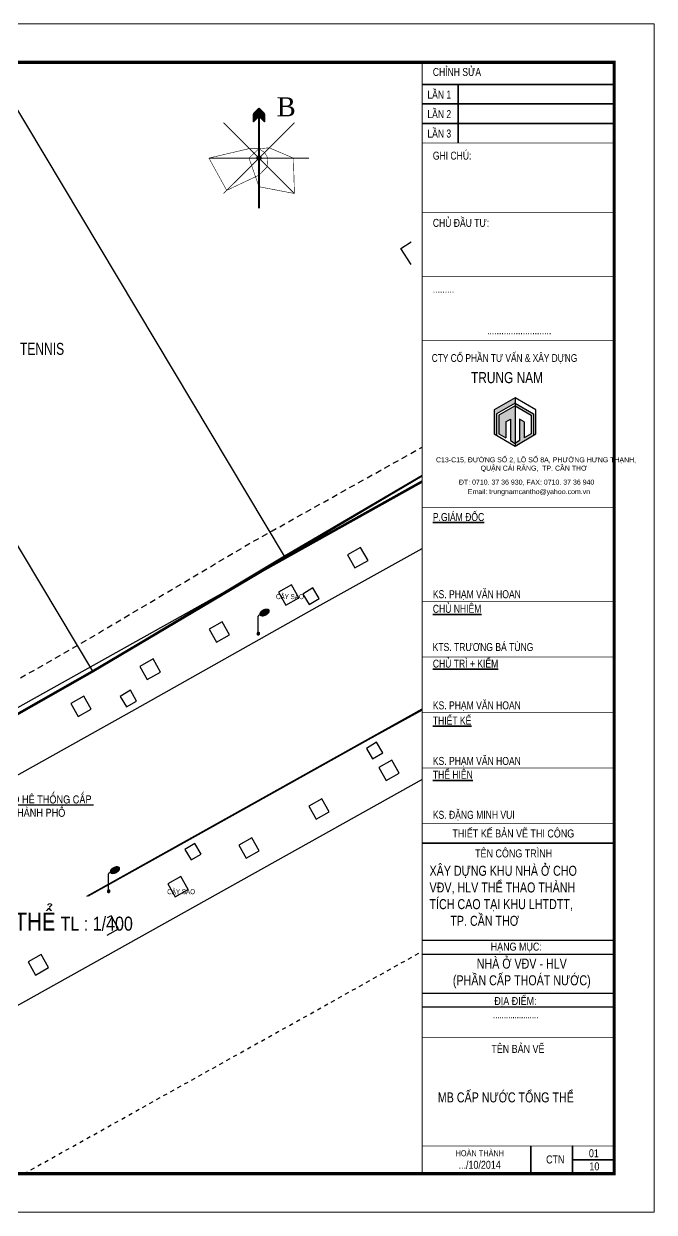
# Model space of a CAD drawing. Header units: millimetres. Extents: x -341 to 79, y 65 to 137.
# Drawn here: x -314.97 to -299.22, y 107.61 to 137.31 of the extents above; entities that cross this region are included whole.
import ezdxf

# ---------------------------------------------------------------- set-up
doc = ezdxf.new("R2010")
doc.units = ezdxf.units.MM
doc.header["$LTSCALE"] = 0.3
doc.header["$MEASUREMENT"] = 0
doc.linetypes.add('DASHDOTX2', pattern=[2, 1, -0.5, 0, -0.5])
doc.linetypes.add('DASHED2', pattern=[0.375, 0.25, -0.125])
doc.layers.get('0').update_dxf_attribs({"linetype": 'CONTINUOUS', "lineweight": 13})
doc.layers.get('DEFPOINTS').update_dxf_attribs({"linetype": 'CONTINUOUS', "lineweight": 13})
for name, color, linetype in [('HATCH1', 8, 'CONTINUOUS'), ('KT', 8, 'CONTINUOUS'), ('Ky hieu', 7, 'CONTINUOUS'), ('LAYER 1', 1, 'CONTINUOUS'), ('LAYER 7', 7, 'CONTINUOUS'), ('LAYER1', 1, 'CONTINUOUS'), ('LAYER4', 114, 'CONTINUOUS'), ('LAYER5', 5, 'CONTINUOUS'), ('LAYER7', 7, 'CONTINUOUS'), ('THAY', 4, 'CONTINUOUS'), ('VB', 94, 'CONTINUOUS')]:
    doc.layers.add(name, color=color, linetype=linetype)
doc.styles.add('AVO', font='VAVON.TTF')
doc.styles.add('DIM', font='VAVON.TTF')
doc.styles.add('HELVE-KT', font='VHELVCN.TTF')
doc.styles.add('VNI - HELVE', font='VBOOKMN.TTF', dxfattribs={"width": 0.8})
doc.linetypes.add('FENCELINE2', pattern='A,0.25,-0.1,[132,ltypeshp.shx,S=0.1,R=0,X=-0.1,Y=0],-0.1,1', length=1.45)

# ---------------------------------------------------------------- blocks, each defined once
blk = doc.blocks.new('Cot den')
at = {"layer": 'Ky hieu', "color": 5, "linetype": 'Continuous'}
for p, q in [((474186.05, 1112245.17), (474186.13, 1112245.23)), ((474186.13, 1112245.23), (474186.19, 1112245.25)), ((474185.96, 1112245.03), (474185.99, 1112245.09)), ((474185.96, 1112242.67), (474185.96, 1112245.03)), ((474185.99, 1112245.09), (474186.05, 1112245.17))]:
    blk.add_line(p, q, dxfattribs=at)
mesh = blk.add_polyface(dxfattribs=at)
corners = [(474186.29, 1112245.16), (474186.24, 1112245.2), (474186.32, 1112245.15), (474186.22, 1112245.22), (474186.39, 1112245.12), (474186.2, 1112245.25), (474186.43, 1112245.12), (474186.19, 1112245.29), (474186.49, 1112245.1), (474186.18, 1112245.32), (474186.53, 1112245.11), (474186.19, 1112245.36), (474186.6, 1112245.11), (474186.19, 1112245.39), (474186.63, 1112245.11), (474186.2, 1112245.43), (474186.71, 1112245.12), (474186.22, 1112245.48), (474186.77, 1112245.14), (474186.25, 1112245.53), (474186.84, 1112245.16), (474186.27, 1112245.57), (474186.9, 1112245.18), (474186.31, 1112245.62), (474186.97, 1112245.21), (474186.34, 1112245.65), (474187.02, 1112245.24), (474186.4, 1112245.7), (474187.09, 1112245.27), (474186.43, 1112245.73), (474187.12, 1112245.3), (474186.5, 1112245.78), (474187.2, 1112245.35), (474186.54, 1112245.8), (474187.23, 1112245.38), (474186.61, 1112245.84), (474187.28, 1112245.42), (474186.66, 1112245.87), (474187.31, 1112245.46), (474186.73, 1112245.9), (474187.35, 1112245.51), (474186.79, 1112245.92), (474187.38, 1112245.55), (474186.85, 1112245.94), (474187.4, 1112245.6), (474186.92, 1112245.96), (474187.42, 1112245.64), (474186.99, 1112245.97), (474187.44, 1112245.69), (474187.03, 1112245.97), (474187.44, 1112245.72), (474187.1, 1112245.97), (474187.44, 1112245.76), (474187.13, 1112245.97), (474187.43, 1112245.79), (474187.42, 1112245.82), (474187.2, 1112245.96), (474187.42, 1112245.82), (474187.4, 1112245.85), (474187.24, 1112245.96), (474187.38, 1112245.88), (474187.3, 1112245.93), (474187.33, 1112245.92)]
mesh.append_faces([[corners[k] for k in face] for face in [(0, 0, 2, 1), (1, 2, 4, 3), (3, 4, 6, 5), (5, 6, 8, 7), (7, 8, 10, 9), (9, 10, 12, 11), (11, 12, 14, 13), (13, 14, 16, 15), (15, 16, 18, 17), (17, 18, 20, 19), (19, 20, 22, 21), (21, 22, 24, 23), (23, 24, 26, 25), (25, 26, 28, 27), (27, 28, 30, 29), (29, 30, 32, 31), (31, 32, 34, 33), (33, 34, 36, 35), (35, 36, 38, 37), (37, 38, 40, 39), (39, 40, 42, 41), (41, 42, 44, 43), (43, 44, 46, 45), (45, 46, 48, 47), (47, 48, 50, 49), (49, 50, 52, 51), (51, 52, 54, 53), (53, 54, 57, 56), (56, 55, 58, 59), (59, 58, 60, 61), (61, 60, 62, 62)]], dxfattribs={"vtx0": -1, "vtx2": -1, "color": 5})
mesh = blk.add_polyface(dxfattribs=at)
corners = [(474185.87, 1112242.53), (474185.86, 1112242.54), (474185.9, 1112242.51), (474185.85, 1112242.55), (474185.91, 1112242.51), (474185.83, 1112242.57), (474185.93, 1112242.5), (474185.82, 1112242.58), (474185.94, 1112242.5), (474185.82, 1112242.59), (474185.96, 1112242.5), (474185.81, 1112242.61), (474185.98, 1112242.5), (474185.8, 1112242.62), (474186, 1112242.5), (474185.8, 1112242.64), (474186.01, 1112242.51), (474185.8, 1112242.66), (474186.03, 1112242.51), (474185.8, 1112242.67), (474186.04, 1112242.52), (474185.8, 1112242.67), (474186.06, 1112242.53), (474185.8, 1112242.69), (474186.06, 1112242.54), (474185.8, 1112242.7), (474186.08, 1112242.55), (474185.81, 1112242.72), (474186.09, 1112242.56), (474185.81, 1112242.73), (474186.11, 1112242.58), (474185.82, 1112242.75), (474186.11, 1112242.58), (474185.82, 1112242.76), (474186.12, 1112242.61), (474185.84, 1112242.78), (474186.12, 1112242.62), (474185.85, 1112242.79), (474186.13, 1112242.64), (474185.86, 1112242.8), (474186.13, 1112242.65), (474185.87, 1112242.81), (474186.13, 1112242.67), (474185.89, 1112242.82), (474186.13, 1112242.68), (474185.9, 1112242.83), (474186.13, 1112242.7), (474185.92, 1112242.83), (474186.13, 1112242.72), (474185.93, 1112242.84), (474186.12, 1112242.73), (474185.95, 1112242.84), (474186.11, 1112242.75), (474185.96, 1112242.84), (474186.11, 1112242.76), (474185.99, 1112242.84), (474186.1, 1112242.77), (474186, 1112242.84), (474186.08, 1112242.79), (474186.02, 1112242.83), (474186.07, 1112242.8), (474186.03, 1112242.83), (474186.06, 1112242.81)]
mesh.append_faces([[corners[k] for k in face] for face in [(0, 0, 2, 1), (1, 2, 4, 3), (3, 4, 6, 5), (5, 6, 8, 7), (7, 8, 10, 9), (9, 10, 12, 11), (11, 12, 14, 13), (13, 14, 16, 15), (15, 16, 18, 17), (17, 18, 20, 19), (21, 20, 22, 23), (23, 22, 24, 25), (25, 24, 26, 27), (27, 26, 28, 29), (29, 28, 30, 31), (31, 30, 32, 33), (33, 32, 34, 35), (35, 34, 36, 37), (37, 36, 38, 39), (39, 38, 40, 41), (41, 40, 42, 43), (43, 42, 44, 45), (45, 44, 46, 47), (47, 46, 48, 49), (49, 48, 50, 51), (51, 50, 52, 53), (53, 52, 54, 55), (55, 54, 56, 57), (57, 56, 58, 59), (59, 58, 60, 61), (61, 60, 62, 62)]], dxfattribs={"vtx0": -1, "vtx2": -1, "color": 5})
blk = doc.blocks.new('mt')
at = {"layer": 'LAYER4'}
for points, const_width in [([(0, 29.71), (-3.38, 26.24)], 0.81), ([(0, 29.71), (0, -29.71)], 1.13), ([(0, 29.71), (3.38, 26.24)], 0.81), ([(-21.01, -21.01), (21.01, 21.01)], 0.486), ([(-21.01, 21.01), (21.01, -21.01)], 0.486), ([(-3.38, 26.24), (-3.38, 21.38)], 0.81), ([(0, 24.85), (-3.38, 21.38)], 0.81), ([(0, 24.85), (3.38, 21.38)], 0.81), ([(3.38, 26.24), (3.38, 21.38)], 0.81), ([(-29.71, 0), (29.71, 0)], 0.486)]:
    blk.add_lwpolyline(points, dxfattribs=dict(at, const_width=const_width))
at = {"layer": 'LAYER4', "const_width": 0.324}
for points in [[(-29.71, 0), (-5.66, 5.66), (0, 5.55), (3.31, 3.31), (5.3, 0), (5, -5), (0, -10.1), (-19.16, -19.16)], [(20.42, 0), (6.11, 6.11), (0, 5.55), (-2.9, 2.9), (-5.92, 0), (0, -16.99), (21.01, -21.01)]]:
    blk.add_lwpolyline(points, close=True, dxfattribs=at)
at = {"layer": 'LAYER4'}
blk.add_circle((0, 0), 1.18, dxfattribs=at)
for points in [[(-3.38, 21.38), (-3.38, 26.24), (0, 24.85), (0, 29.71)], [(3.38, 21.38), (3.38, 26.24), (0, 24.85), (0, 29.71)]]:
    blk.add_solid(points, dxfattribs=at)
at = {"layer": 'LAYER4', "insert": (10.48, 36.05), "char_height": 11.25, "width": 19.3468, "attachment_point": 1, "rotation": 359.94873, "style": 'AVO'}
blk.add_mtext('{\\fRomantic|b0|i0|c2|p2;B}', dxfattribs=at)
blk = doc.blocks.new('AAEER')
at = {"linetype": 'Continuous', "ltscale": 0.08}
h = blk.add_hatch(color=8, dxfattribs=at)
h.paths.add_polyline_path([(377.886, 656.949), (377.886, 657.083), (377.366, 656.782), (377.366, 656.181), (377.423, 656.148), (377.423, 656.682)])
h.paths.add_polyline_path([(377.886, 656.882), (377.481, 656.649), (377.481, 656.181), (377.655, 656.081), (377.655, 656.482), (377.771, 656.548), (377.771, 656.014), (377.886, 655.947)])
blk.add_hatch(color=8, dxfattribs=at).paths.add_polyline_path([(378.118, 656.482), (378.002, 656.548), (378.002, 656.014), (377.886, 655.947), (377.886, 655.88), (378.349, 656.148), (378.349, 656.682), (377.886, 656.949), (377.886, 656.882), (378.291, 656.649), (378.291, 656.181), (378.118, 656.081)])
for p, q in [((377.886, 657.083), (377.886, 656.949)), ((377.886, 657.083), (377.886, 655.88)), ((377.886, 656.949), (377.423, 656.682)), ((377.423, 656.682), (377.423, 656.148)), ((377.886, 656.882), (377.481, 656.649)), ((377.886, 656.949), (378.349, 656.682)), ((377.886, 656.882), (377.886, 655.947)), ((377.886, 656.882), (378.291, 656.649)), ((378.349, 656.682), (378.349, 656.148)), ((377.481, 656.649), (377.481, 656.181)), ((377.655, 656.482), (377.771, 656.548)), ((377.655, 656.482), (377.655, 656.081)), ((377.771, 656.548), (377.771, 656.014)), ((378.118, 656.482), (378.002, 656.548)), ((378.002, 656.548), (378.002, 656.014)), ((378.118, 656.482), (378.118, 656.081)), ((378.291, 656.649), (378.291, 656.181))]:
    blk.add_line(p, q, dxfattribs=at)
blk.add_lwpolyline([(377.366, 656.181), (377.886, 655.88), (378.407, 656.181), (378.407, 656.782), (377.886, 657.083), (377.366, 656.782)], close=True, dxfattribs=at)
for points in [[(377.481, 656.181), (377.655, 656.081)], [(378.291, 656.181), (378.118, 656.081)], [(377.771, 656.014), (377.886, 655.947)], [(378.002, 656.014), (377.886, 655.947)]]:
    blk.add_lwpolyline(points, dxfattribs=at)
for points in [[(375.565, 643.528), (380.365, 643.528)], [(375.565, 643.18), (380.365, 643.18)], [(375.565, 642.208), (380.365, 642.208)], [(375.565, 641.861), (380.365, 641.861)]]:
    blk.add_lwpolyline(points)
at = {"layer": 'LAYER 7', "lineweight": 35}
for points in [[(375.565, 664.914), (380.365, 664.914)], [(376.469, 663.456), (376.469, 664.914)], [(375.565, 664.428), (380.365, 664.428)], [(375.565, 663.942), (380.365, 663.942)], [(375.565, 645.958), (380.365, 645.958)], [(378.282, 638.389), (378.282, 637.695)], [(379.323, 638.389), (379.323, 638.389), (379.323, 637.695)], [(379.323, 638.042), (380.365, 638.042)]]:
    blk.add_lwpolyline(points, dxfattribs=at)
at = {"layer": 'LAYER7', "const_width": 0.0278}
blk.add_lwpolyline([(380.365, 665.47), (375.565, 665.47), (375.565, 637.695), (380.365, 637.695)], close=True, dxfattribs=at)
at = {"layer": 'LAYER7'}
for points, const_width in [([(375.565, 663.456), (380.365, 663.456)], 0.0174), ([(375.565, 661.712), (380.365, 661.712)], 0.0174), ([(375.565, 660.112), (380.365, 660.112)], 0.0174), ([(375.565, 658.512), (380.365, 658.512)], 0.0212), ([(375.565, 654.346), (380.365, 654.346)], 0.0174), ([(375.565, 651.999), (380.365, 651.999)], 0.0174), ([(375.565, 650.61), (380.365, 650.61)], 0.0174), ([(375.565, 649.221), (380.365, 649.221)], 0.0174), ([(375.565, 647.833), (380.365, 647.833)], 0.0174), ([(375.565, 646.444), (380.365, 646.444)], 0.0174), ([(375.565, 641.097), (380.365, 641.097)], 0.0174), ([(375.565, 638.389), (380.365, 638.389)], 0.0174)]:
    blk.add_lwpolyline(points, dxfattribs=dict(at, const_width=const_width))
at = {"layer": 'LAYER 7', "lineweight": 35, "style": 'VNI - HELVE'}
for s, insert, char_height, width, attachment_point in [('CHÆNH SÖÛA', (375.833, 665.327), 0.2, 5.31965, 1), ('LAÀN 1', (375.696, 664.761), 0.2, 5.31965, 1), ('LAÀN 2', (375.696, 664.275), 0.2, 5.31965, 1), ('LAÀN 3', (375.696, 663.789), 0.2, 5.31965, 1), ('GHI CHUÙ:', (375.833, 663.236), 0.2, 5.31965, 1), ('CHUÛ ÑAÀU TÖ:', (375.833, 661.556), 0.2, 5.31965, 1), ('.........', (375.833, 659.91), 0.2, 5.31965, 1), ('...........................', (377.188, 658.873), 0.2, 5.31965, 1), ('{\\LP.GIAÙM ÑOÁC}', (375.833, 654.205), 0.2, 5.31965, 1), ('KS. PHAÏM VAÊN HOAN', (375.833, 652.277), 0.2, 5.31965, 1), ('{\\LCHUÛ NHIEÄM}', (375.833, 651.912), 0.2, 5.31965, 1), ('KTS. TRÖÔNG BAÙ TUØNG', (375.828, 650.957), 0.2, 5.31965, 1), ('{\\LCHUÛ TRÌ + KIEÅM}', (375.833, 650.542), 0.2, 5.31965, 1), ('KS. PHAÏM VAÊN HOAN', (375.833, 649.499), 0.2, 5.31965, 1), ('{\\LTHIEÁT KEÁ}', (375.833, 649.118), 0.2, 5.31965, 1), ('KS. PHAÏM VAÊN HOAN', (375.833, 648.11), 0.2, 5.31965, 1), ('{\\LTHEÅ HIEÄN}', (375.833, 647.765), 0.2, 5.31965, 1), ('KS. ÑAËNG MINH VUI', (375.833, 646.764), 0.2, 5.31965, 1), ('{\\fVNI-Helve|b0|i0|c0|p2;THIEÁT KEÁ BAÛN VEÕ THI COÂNG}', (376.323, 646.297), 0.2, 5.31965, 1), ('{\\fVNI-Helve|b0|i0|c0|p2;TEÂN COÂNG TRÌNH}', (376.889, 645.799), 0.2, 5.31965, 1), ('XAÂY DÖÏNG KHU NHAØ ÔÛ CHO\\PVÑV, HLV THEÅ THAO THAØNH \\PTÍCH CAO TAÏI KHU LHTDTT, \\P       TP. CAÀN THÔ', (375.75, 645.39), 0.25, 7.09083, 1), ('{\\fVNI-Helve|b0|i0|c0|p2;HAÏNG MUÏC:}', (377.279, 643.469), 0.2, 5.31965, 1), ('NHAØ ÔÛ VÑV - HLV\\P(PHAÀN CAÁP THOAÙT NÖÔÙC)', (378.055, 643.07), 0.25, 4.30245, 2), ('{\\fVNI-Helve|b0|i0|c0|p2;ÑÒA ÑIEÅM:}', (377.37, 642.111), 0.2, 5.31965, 1), ('{\\fVNI-Helve|b0|i0|c0|p2;.....................}', (377.337, 641.754), 0.17359, 5.31965, 1), ('{\\fVNI-Helve|b0|i0|c0|p2;TEÂN BAÛN VEÕ}', (377.294, 640.914), 0.2, 5.31965, 1), ('{\\fVNI-Helve|b0|i0|c0|p2;HOAØN THAØNH}', (376.401, 638.282), 0.15, 5.31965, 1), ('{\\fVNI-Helve|b0|i0|c0|p2;.../10/2014}', (376.475, 638.017), 0.2, 5.31965, 1), ('{\\fVNI-Helve|b0|i0|c0|p2;CTN}', (378.663, 638.151), 0.2, 5.31965, 1), ('{\\fVNI-Helve|b0|i0|c0|p2;10}', (379.745, 637.978), 0.2, 5.31965, 1)]:
    blk.add_mtext(s, dxfattribs=dict(at, insert=insert, char_height=char_height, width=width, attachment_point=attachment_point))
at = {"layer": 'LAYER5', "attachment_point": 1, "style": 'VNI - HELVE'}
for s, insert, char_height, width in [('{\\H0.9774x;CTY COÅ PHAÀN TÖ VAÁN & XAÂY DÖÏNG} ', (375.805, 658.177), 0.19891, 4.67984), ('TRUNG NAM', (376.787, 657.729), 0.2777, 3.59296), ('{\\fVNI-Helve|b0|i0|c0|p2;C13-C15, ÑÖÔØNG SOÁ 2, LOÂ SOÁ 8A, PHÖÔØNG HÖNG THAÏNH, \\P                       QUAÄN CAÙI RAÊNG,  TP. CAÀN THÔ}', (375.912, 655.598), 0.12499, 8.0242), ('{\\fVNI-Helve|b0|i0|c0|p2;ÑT: 0710. 37 36 930, FAX: 0710. 37 36 940}', (376.484, 655.04), 0.12499, 8.0242), ('{\\fVNI-Helve|b0|i0|c0|p2;Email: trungnamcantho@yahoo.com.vn}', (376.706, 654.803), 0.12499, 8.0242)]:
    blk.add_mtext(s, dxfattribs=dict(at, insert=insert, char_height=char_height, width=width))

msp = doc.modelspace()

# ---------------------------------------------------------------- linework, layer by layer
at = {"layer": 'DEFPOINTS', "linetype": 'Continuous', "ltscale": 0.08}
msp.add_lwpolyline([(-341.2157, 107.6101), (-299.2157, 107.6101), (-299.2157, 137.3101), (-341.2157, 137.3101)], close=True, dxfattribs=at)
at = {"layer": 'HATCH1', "linetype": 'FENCELINE2'}
for points in [[(-305.0153, 126.02), (-308.4533, 124.0025), (-313.2404, 121.1307), (-322.3436, 136.3475)], [(-308.4533, 124.0025), (-315.8435, 136.3475)]]:
    msp.add_lwpolyline(points, dxfattribs=at)
at = {"layer": 'HATCH1', "ltscale": 5}
for points in [[(-305.0153, 126.0064), (-313.2404, 121.1307), (-322.3436, 136.3475)], [(-305.2907, 131.2944), (-305.5499, 131.6941), (-305.2907, 131.8621)], [(-305.0153, 125.8711), (-315.7029, 119.9021), (-315.7029, 119.9021), (-315.7029, 119.9021)], [(-339.4157, 122.5239), (-337.2833, 118.8323), (-334.6676, 114.3295), (-333.3157, 112.0125), (-332.1162, 110.7813), (-330.9965, 110.2491), (-330.0978, 110.2977), (-329.1382, 110.7164), (-325.999, 112.4628), (-312.1982, 120.1766), (-307.6375, 122.737), (-305.0153, 124.1934)], [(-313.3897, 115.505), (-305.0153, 120.1889)], [(-305.0153, 120.1607), (-306.3598, 119.4117), (-310.8951, 116.8845), (-313.3582, 115.505)], [(-305.0153, 118.426), (-322.6578, 108.5726)]]:
    msp.add_lwpolyline(points, dxfattribs=at)
at = {"layer": 'HATCH1'}
for points in [[(-339.4157, 122.5239), (-337.2833, 118.8323), (-334.6676, 114.3295), (-333.3157, 112.0125), (-332.1162, 110.7813), (-330.9965, 110.2491), (-330.0978, 110.2977), (-329.1382, 110.7164), (-325.999, 112.4628), (-312.1982, 120.1766), (-307.6375, 122.737), (-305.0153, 124.1934)], [(-318.2045, 118.3069), (-318.2045, 118.3069), (-313.2404, 121.1307)], [(-305.0153, 120.1607), (-306.3598, 119.4117), (-310.8951, 116.8845), (-313.3582, 115.505)], [(-312.8832, 114.5346), (-312.6014, 114.6933), (-312.7855, 115.02), (-312.8832, 114.965)]]:
    msp.add_lwpolyline(points, dxfattribs=at)
for points in [[(-306.6943, 123.7102), (-306.3676, 123.8943), (-306.5516, 124.221), (-306.8784, 124.037)], [(-308.4237, 122.7819), (-308.097, 122.966), (-308.281, 123.2927), (-308.6078, 123.1087)], [(-307.842, 122.8004), (-307.5901, 122.9455), (-307.7455, 123.2143), (-307.9961, 123.058)], [(-310.1531, 121.8536), (-309.8264, 122.0377), (-310.0104, 122.3644), (-310.3371, 122.1803)], [(-311.8825, 120.9253), (-311.5558, 121.1094), (-311.7398, 121.4361), (-312.0665, 121.252)], [(-312.4028, 120.24), (-312.1509, 120.3851), (-312.3062, 120.6539), (-312.5568, 120.4976)], [(-313.6119, 119.997), (-313.2851, 120.181), (-313.4692, 120.5078), (-313.7959, 120.3237)], [(-306.2526, 118.9421), (-306.0007, 119.0872), (-306.156, 119.3559), (-306.4067, 119.1997)], [(-305.9152, 118.3973), (-305.5885, 118.5813), (-305.7725, 118.9081), (-306.0993, 118.724)], [(-307.6651, 117.4288), (-307.3384, 117.6129), (-307.5225, 117.9396), (-307.8492, 117.7555)], [(-310.7879, 116.4149), (-310.536, 116.5599), (-310.6913, 116.8287), (-310.942, 116.6725)], [(-309.4144, 116.4591), (-309.0877, 116.6432), (-309.2717, 116.9699), (-309.5984, 116.7859)], [(-311.1854, 115.4904), (-310.8586, 115.6745), (-311.0427, 116.0012), (-311.3694, 115.8172)], [(-314.6768, 113.5384), (-314.35, 113.7225), (-314.5341, 114.0492), (-314.8608, 113.8651)]]:
    msp.add_lwpolyline(points, close=True, dxfattribs=at)
at = {"layer": 'KT', "linetype": 'DASHDOTX2', "lineweight": -2, "ltscale": 0.0005, "flags": 128}
msp.add_lwpolyline([(-314.9671, 108.5726), (-305.0153, 114.1307)], dxfattribs=at)
at = {"layer": 'LAYER 1', "linetype": 'DASHED2', "lineweight": -2, "ltscale": 2, "flags": 128}
msp.add_lwpolyline([(-339.4157, 127.5055), (-330.4843, 112.1773), (-328.8907, 113.1299), (-319.2796, 118.502), (-318.5949, 118.9478), (-316.0103, 120.4179), (-313.617, 121.7793), (-311.4841, 123.0436), (-309.7548, 124.0687), (-309.444, 124.253), (-309.3441, 124.3125), (-308.7588, 124.6394), (-307.4573, 125.3663), (-306.0458, 126.1546), (-305.0153, 126.7302)], dxfattribs=at)
at = {"layer": 'LAYER7', "linetype": 'Continuous', "const_width": 0.08}
msp.add_lwpolyline([(-300.2157, 136.3475), (-339.4157, 136.3475), (-339.4157, 108.5726), (-300.2157, 108.5726)], close=True, dxfattribs=at)
at = {"layer": 'LAYER7', "lineweight": -2, "ltscale": 0.08}
msp.add_lwpolyline([(-313.2259, 117.7848), (-317.1125, 117.7848), (-317.2374, 117.4622)], dxfattribs=at)
at = {"layer": 'THAY', "linetype": 'DASHDOTX2', "lineweight": -2, "const_width": 0.0625, "flags": 128}
msp.add_lwpolyline([(-330.7505, 111.1445), (-328.5153, 112.4805), (-318.8916, 117.8597), (-318.2045, 118.3069), (-315.6395, 119.766), (-313.2404, 121.1307), (-311.1017, 122.3985), (-309.3724, 123.4236), (-309.0609, 123.6082), (-308.9693, 123.6628), (-308.3931, 123.9846), (-307.0916, 124.7115), (-305.6801, 125.4998), (-305.0153, 125.8711)], dxfattribs=at)

# ---------------------------------------------------------------- block references
at = {"layer": 'HATCH1', "xscale": 0.1840123527836113, "yscale": 0.1840123529109405, "zscale": 0.1840123527934577}
for p in [(-87565.1843, -204544.3214), (-87568.9225, -204550.7597)]:
    msp.add_blockref('Cot den', p, dxfattribs=at)
at = {"layer": 'LAYER 7', "linetype": 'Continuous'}
msp.add_blockref('AAEER', (-680.5807, -529.1221), dxfattribs=at)
at = {"layer": 'VB', "linetype": 'Continuous', "ltscale": 0.08, "xscale": 0.04212000000120497, "yscale": 0.04212000007973415, "zscale": 0.04212}
msp.add_blockref('mt', (-309.0917, 133.9532), dxfattribs=at)

# ---------------------------------------------------------------- texts
at = {"layer": 'HATCH1', "style": 'DIM', "width": 0.75}
for s, height, p in [('SAÂN TENNIS', 0.300003, (-315.7658, 129.0366)), ('CAÂY SAO', 0.125, (-308.6673, 122.9316)), ('CAÂY SAO', 0.125, (-311.3857, 115.5582))]:
    msp.add_text(s, height=height, dxfattribs=at).set_placement(p)
at = {"layer": 'LAYER 1', "linetype": 'Continuous', "ltscale": 0.4, "insert": (-320.64, 115.0968), "char_height": 0.2, "width": 10.809043, "attachment_point": 1, "style": 'HELVE-KT'}
msp.add_mtext('{\\H2.25x;MB CAÁP NÖÔÙC TOÅNG THEÅ}  {\\H1.75x;TL : 1/400}', dxfattribs=at)
at = {"layer": 'LAYER 7', "lineweight": 35, "width": 5.319651, "attachment_point": 1, "style": 'VNI - HELVE'}
for s, insert, char_height in [('MB CAÁP NÖÔÙC TOÅNG THEÅ', (-304.6243, 110.6046), 0.25), ('{\\fVNI-Helve|b0|i0|c0|p2;01}', (-300.8479, 109.1847), 0.2)]:
    msp.add_mtext(s, dxfattribs=dict(at, insert=insert, char_height=char_height))
at = {"layer": 'LAYER1', "linetype": 'Continuous', "ltscale": 0.05, "insert": (-316.5765, 117.4875), "char_height": 0.2, "width": 3.723631, "attachment_point": 7, "style": 'HELVE-KT'}
msp.add_mtext('ÑAÁU NOÁI VAØO HEÄ THOÁNG CAÁP NÖÔÙC CUÛA THAØNH PHOÁ', dxfattribs=at)

doc.saveas('drawing.dxf')
